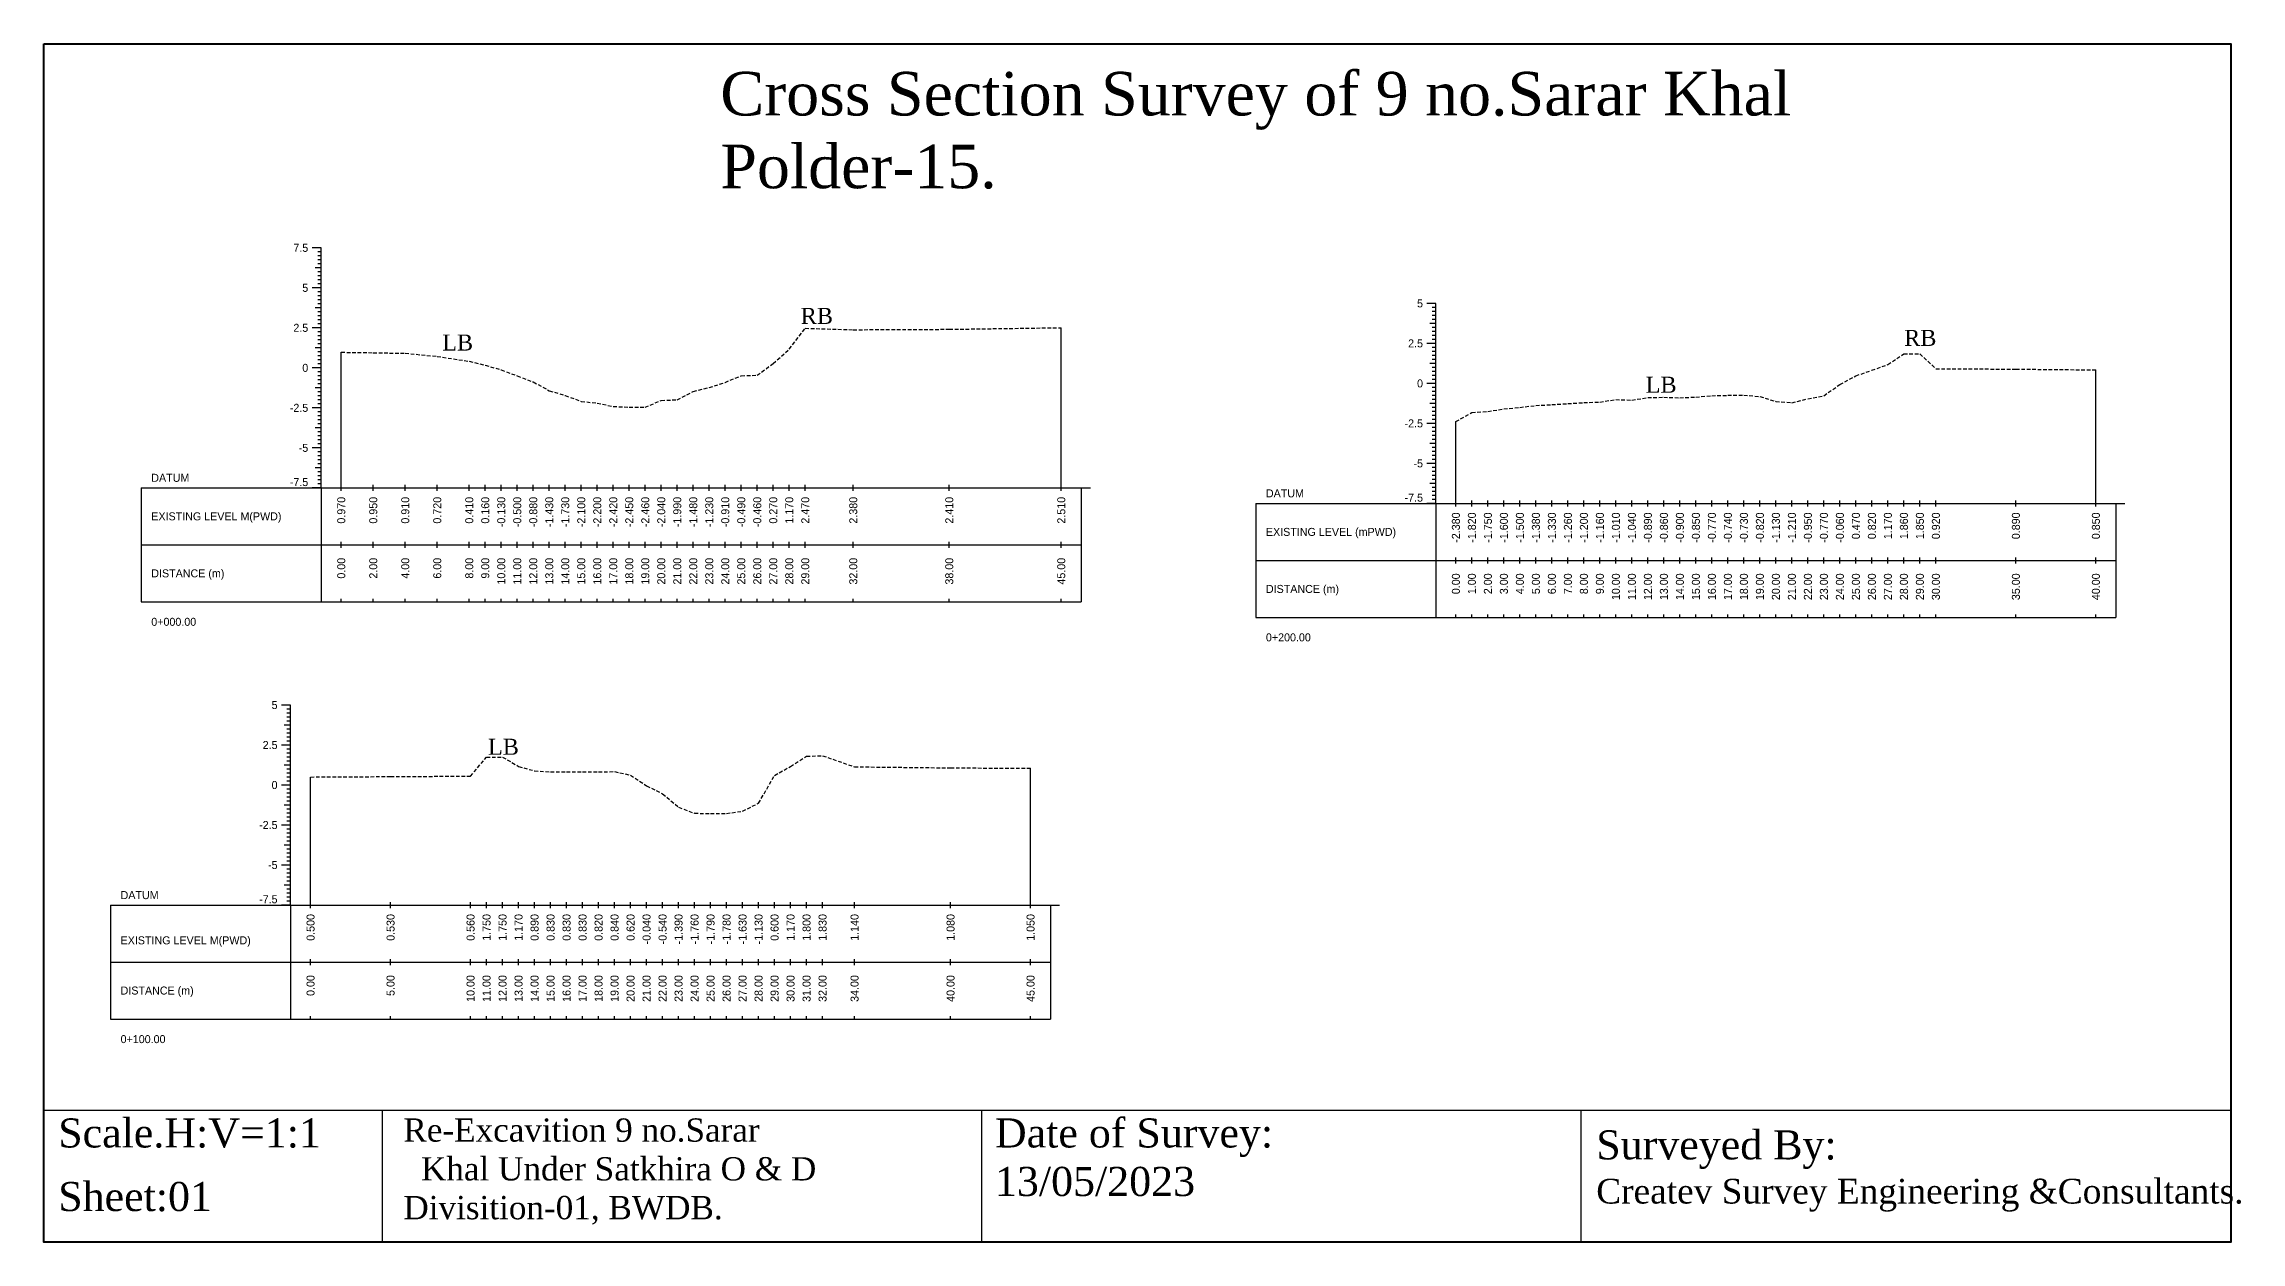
# Model space of a CAD drawing. Header units: inches. Extents: x 2527 to 3799, y -2520 to -1051.
# Drawn here: x 2527.3 to 2678.4, y -1133.6 to -1051.2 of the extents above; entities that cross this region are included whole.
import ezdxf
from ezdxf.enums import TextEntityAlignment as Align

# ---------------------------------------------------------------- set-up
doc = ezdxf.new("R2010")
doc.units = ezdxf.units.IN
doc.header["$MEASUREMENT"] = 0
doc.linetypes.add('HIDDEN', pattern=[0.375, 0.25, -0.125])
doc.layers.add('CS_Drawing', color=7, linetype='Continuous')
doc.layers.add('GL', color=3, linetype='HIDDEN')
doc.styles.add('romans', font='romans.shx')

msp = doc.modelspace()

# ---------------------------------------------------------------- linework, layer by layer
at = {"color": 4, "lineweight": 40}
msp.add_lwpolyline([(2527.34, -1051.2), (2677.68, -1051.2), (2677.68, -1133.57), (2527.34, -1133.57)], close=True, dxfattribs=at)
for points in [[(2677.68, -1051.2), (2677.68, -1133.57)], [(2527.34, -1124.5), (2677.68, -1124.5)], [(2527.34, -1124.5), (2527.34, -1133.57)], [(2550.59, -1124.5), (2550.59, -1133.57)], [(2591.79, -1124.5), (2591.79, -1133.57)], [(2632.99, -1124.5), (2632.99, -1133.57)]]:
    msp.add_lwpolyline(points)
at = {"layer": 'CS_Drawing'}
for p, q in [((2546.41, -1065.22), (2545.79, -1065.22)), ((2546.41, -1065.22), (2545.98, -1065.22)), ((2546.41, -1065.22), (2546.16, -1065.22)), ((2546.41, -1065.5), (2546.16, -1065.5)), ((2546.41, -1065.77), (2546.16, -1065.77)), ((2546.41, -1066.05), (2546.16, -1066.05)), ((2546.41, -1066.32), (2546.16, -1066.32)), ((2546.41, -1081.72), (2546.41, -1065.22)), ((2546.41, -1066.6), (2545.98, -1066.6)), ((2546.41, -1066.6), (2546.16, -1066.6)), ((2546.41, -1066.87), (2546.16, -1066.87)), ((2546.41, -1067.15), (2546.16, -1067.15)), ((2546.41, -1067.42), (2546.16, -1067.42)), ((2546.41, -1067.7), (2546.16, -1067.7)), ((2546.41, -1067.97), (2545.79, -1067.97)), ((2546.41, -1067.97), (2545.98, -1067.97)), ((2546.41, -1069.35), (2545.98, -1069.35)), ((2546.41, -1067.97), (2546.16, -1067.97)), ((2546.41, -1068.25), (2546.16, -1068.25)), ((2546.41, -1068.52), (2546.16, -1068.52)), ((2546.41, -1068.8), (2546.16, -1068.8)), ((2546.41, -1069.07), (2546.16, -1069.07)), ((2546.41, -1069.35), (2546.16, -1069.35)), ((2623.04, -1069.04), (2622.42, -1069.04)), ((2623.04, -1069.04), (2622.61, -1069.04)), ((2623.04, -1069.04), (2622.79, -1069.04)), ((2623.04, -1069.32), (2622.79, -1069.32)), ((2623.04, -1082.79), (2623.04, -1069.04)), ((2546.41, -1070.72), (2545.79, -1070.72)), ((2546.41, -1070.72), (2545.98, -1070.72)), ((2546.41, -1069.62), (2546.16, -1069.62)), ((2546.41, -1069.9), (2546.16, -1069.9)), ((2546.41, -1070.17), (2546.16, -1070.17)), ((2546.41, -1070.45), (2546.16, -1070.45)), ((2546.41, -1070.72), (2546.16, -1070.72)), ((2597.28, -1081.72), (2597.28, -1070.71)), ((2623.04, -1070.42), (2622.61, -1070.42)), ((2623.04, -1069.59), (2622.79, -1069.59)), ((2623.04, -1069.87), (2622.79, -1069.87)), ((2623.04, -1070.14), (2622.79, -1070.14)), ((2623.04, -1070.42), (2622.79, -1070.42)), ((2623.04, -1070.69), (2622.79, -1070.69)), ((2546.41, -1072.1), (2545.98, -1072.1)), ((2546.41, -1071), (2546.16, -1071)), ((2546.41, -1071.27), (2546.16, -1071.27)), ((2546.41, -1071.55), (2546.16, -1071.55)), ((2546.41, -1071.82), (2546.16, -1071.82)), ((2546.41, -1072.1), (2546.16, -1072.1)), ((2546.41, -1072.37), (2546.16, -1072.37)), ((2547.78, -1081.72), (2547.78, -1072.4)), ((2623.04, -1071.79), (2622.42, -1071.79)), ((2623.04, -1071.79), (2622.61, -1071.79)), ((2623.04, -1070.97), (2622.79, -1070.97)), ((2623.04, -1071.24), (2622.79, -1071.24)), ((2623.04, -1071.52), (2622.79, -1071.52)), ((2623.04, -1071.79), (2622.79, -1071.79)), ((2623.04, -1072.07), (2622.79, -1072.07)), ((2623.04, -1072.34), (2622.79, -1072.34)), ((2546.41, -1073.47), (2545.79, -1073.47)), ((2546.41, -1073.47), (2545.98, -1073.47)), ((2546.41, -1072.65), (2546.16, -1072.65)), ((2546.41, -1072.92), (2546.16, -1072.92)), ((2546.41, -1073.2), (2546.16, -1073.2)), ((2546.41, -1073.47), (2546.16, -1073.47)), ((2546.41, -1073.75), (2546.16, -1073.75)), ((2623.04, -1073.17), (2622.61, -1073.17)), ((2623.04, -1072.62), (2622.79, -1072.62)), ((2623.04, -1072.89), (2622.79, -1072.89)), ((2623.04, -1073.17), (2622.79, -1073.17)), ((2623.04, -1073.44), (2622.79, -1073.44)), ((2623.04, -1073.72), (2622.79, -1073.72)), ((2668.41, -1082.79), (2668.41, -1073.61)), ((2546.41, -1074.85), (2545.98, -1074.85)), ((2546.41, -1074.02), (2546.16, -1074.02)), ((2546.41, -1074.3), (2546.16, -1074.3)), ((2546.41, -1074.57), (2546.16, -1074.57)), ((2546.41, -1074.85), (2546.16, -1074.85)), ((2546.41, -1075.12), (2546.16, -1075.12)), ((2546.41, -1075.4), (2546.16, -1075.4)), ((2623.04, -1074.54), (2622.42, -1074.54)), ((2623.04, -1074.54), (2622.61, -1074.54)), ((2623.04, -1073.99), (2622.79, -1073.99)), ((2623.04, -1074.27), (2622.79, -1074.27)), ((2623.04, -1074.54), (2622.79, -1074.54)), ((2623.04, -1074.82), (2622.79, -1074.82)), ((2623.04, -1075.09), (2622.79, -1075.09)), ((2623.04, -1075.37), (2622.79, -1075.37)), ((2546.41, -1076.22), (2545.79, -1076.22)), ((2546.41, -1076.22), (2545.98, -1076.22)), ((2546.41, -1075.67), (2546.16, -1075.67)), ((2546.41, -1075.95), (2546.16, -1075.95)), ((2546.41, -1076.22), (2546.16, -1076.22)), ((2546.41, -1076.5), (2546.16, -1076.5)), ((2546.41, -1076.77), (2546.16, -1076.77)), ((2623.04, -1075.92), (2622.61, -1075.92)), ((2623.04, -1075.64), (2622.79, -1075.64)), ((2623.04, -1075.92), (2622.79, -1075.92)), ((2623.04, -1076.19), (2622.79, -1076.19)), ((2623.04, -1076.47), (2622.79, -1076.47)), ((2623.04, -1076.74), (2622.79, -1076.74)), ((2546.41, -1077.6), (2545.98, -1077.6)), ((2546.41, -1077.05), (2546.16, -1077.05)), ((2546.41, -1077.32), (2546.16, -1077.32)), ((2546.41, -1077.6), (2546.16, -1077.6)), ((2546.41, -1077.87), (2546.16, -1077.87)), ((2546.41, -1078.15), (2546.16, -1078.15)), ((2546.41, -1078.42), (2546.16, -1078.42)), ((2623.04, -1077.29), (2622.42, -1077.29)), ((2623.04, -1077.29), (2622.61, -1077.29)), ((2623.04, -1077.02), (2622.79, -1077.02)), ((2623.04, -1077.29), (2622.79, -1077.29)), ((2623.04, -1077.57), (2622.79, -1077.57)), ((2623.04, -1077.84), (2622.79, -1077.84)), ((2623.04, -1078.12), (2622.79, -1078.12)), ((2623.04, -1078.39), (2622.79, -1078.39)), ((2624.41, -1082.79), (2624.41, -1077.16)), ((2546.41, -1078.97), (2545.79, -1078.97)), ((2546.41, -1078.97), (2545.98, -1078.97)), ((2546.41, -1078.7), (2546.16, -1078.7)), ((2546.41, -1078.97), (2546.16, -1078.97)), ((2546.41, -1079.25), (2546.16, -1079.25)), ((2546.41, -1079.52), (2546.16, -1079.52)), ((2546.41, -1079.8), (2546.16, -1079.8)), ((2623.04, -1078.67), (2622.61, -1078.67)), ((2623.04, -1078.67), (2622.79, -1078.67)), ((2623.04, -1078.94), (2622.79, -1078.94)), ((2623.04, -1079.22), (2622.79, -1079.22)), ((2623.04, -1079.49), (2622.79, -1079.49)), ((2623.04, -1079.77), (2622.79, -1079.77)), ((2546.41, -1080.35), (2545.98, -1080.35)), ((2546.41, -1080.07), (2546.16, -1080.07)), ((2546.41, -1080.35), (2546.16, -1080.35)), ((2546.41, -1080.62), (2546.16, -1080.62)), ((2546.41, -1080.9), (2546.16, -1080.9)), ((2546.41, -1081.17), (2546.16, -1081.17)), ((2546.41, -1081.45), (2546.16, -1081.45)), ((2547.78, -1081.93), (2547.78, -1081.51)), ((2549.98, -1081.93), (2549.98, -1081.51)), ((2552.18, -1081.93), (2552.18, -1081.51)), ((2554.38, -1081.93), (2554.38, -1081.51)), ((2556.58, -1081.93), (2556.58, -1081.51)), ((2557.68, -1081.93), (2557.68, -1081.51)), ((2558.78, -1081.93), (2558.78, -1081.51)), ((2559.88, -1081.93), (2559.88, -1081.51)), ((2560.98, -1081.93), (2560.98, -1081.51)), ((2562.08, -1081.93), (2562.08, -1081.51)), ((2563.18, -1081.93), (2563.18, -1081.51)), ((2564.28, -1081.93), (2564.28, -1081.51)), ((2565.38, -1081.93), (2565.38, -1081.51)), ((2566.48, -1081.93), (2566.48, -1081.51)), ((2567.58, -1081.93), (2567.58, -1081.51)), ((2568.68, -1081.93), (2568.68, -1081.51)), ((2569.78, -1081.93), (2569.78, -1081.51)), ((2570.88, -1081.93), (2570.88, -1081.51)), ((2571.98, -1081.93), (2571.98, -1081.51)), ((2573.08, -1081.93), (2573.08, -1081.51)), ((2574.18, -1081.93), (2574.18, -1081.51)), ((2575.28, -1081.93), (2575.28, -1081.51)), ((2576.38, -1081.93), (2576.38, -1081.51)), ((2577.48, -1081.93), (2577.48, -1081.51)), ((2578.58, -1081.93), (2578.58, -1081.51)), ((2579.68, -1081.93), (2579.68, -1081.51)), ((2582.98, -1081.93), (2582.98, -1081.51)), ((2589.58, -1081.93), (2589.58, -1081.51)), ((2597.28, -1081.93), (2597.28, -1081.51)), ((2623.04, -1080.04), (2622.42, -1080.04)), ((2623.04, -1080.04), (2622.61, -1080.04)), ((2623.04, -1081.42), (2622.61, -1081.42)), ((2623.04, -1080.04), (2622.79, -1080.04)), ((2623.04, -1080.32), (2622.79, -1080.32)), ((2623.04, -1080.59), (2622.79, -1080.59)), ((2623.04, -1080.87), (2622.79, -1080.87)), ((2623.04, -1081.14), (2622.79, -1081.14)), ((2623.04, -1081.42), (2622.79, -1081.42)), ((2534.03, -1081.72), (2546.41, -1081.72)), ((2534.03, -1081.72), (2534.03, -1089.56)), ((2546.41, -1081.72), (2545.79, -1081.72)), ((2546.41, -1081.72), (2545.98, -1081.72)), ((2546.41, -1081.72), (2546.16, -1081.72)), ((2546.41, -1081.72), (2598.66, -1081.72)), ((2546.41, -1081.72), (2546.41, -1089.56)), ((2598.66, -1081.72), (2599.28, -1081.72)), ((2598.66, -1081.72), (2599.09, -1081.72)), ((2598.66, -1081.72), (2598.91, -1081.72)), ((2598.66, -1081.72), (2598.66, -1089.56)), ((2610.66, -1082.79), (2623.04, -1082.79)), ((2610.66, -1082.79), (2610.66, -1090.63)), ((2623.04, -1082.79), (2622.42, -1082.79)), ((2623.04, -1082.79), (2622.61, -1082.79)), ((2623.04, -1081.69), (2622.79, -1081.69)), ((2623.04, -1081.97), (2622.79, -1081.97)), ((2623.04, -1082.24), (2622.79, -1082.24)), ((2623.04, -1082.52), (2622.79, -1082.52)), ((2623.04, -1082.79), (2622.79, -1082.79)), ((2623.04, -1082.79), (2669.79, -1082.79)), ((2623.04, -1082.79), (2623.04, -1090.63)), ((2624.41, -1083), (2624.41, -1082.59)), ((2625.51, -1083), (2625.51, -1082.59)), ((2626.61, -1083), (2626.61, -1082.59)), ((2627.71, -1083), (2627.71, -1082.59)), ((2628.81, -1083), (2628.81, -1082.59)), ((2629.91, -1083), (2629.91, -1082.59)), ((2631.01, -1083), (2631.01, -1082.59)), ((2632.11, -1083), (2632.11, -1082.59)), ((2633.21, -1083), (2633.21, -1082.59)), ((2634.31, -1083), (2634.31, -1082.59)), ((2635.41, -1083), (2635.41, -1082.59)), ((2636.51, -1083), (2636.51, -1082.59)), ((2637.61, -1083), (2637.61, -1082.59)), ((2638.71, -1083), (2638.71, -1082.59)), ((2639.81, -1083), (2639.81, -1082.59)), ((2640.91, -1083), (2640.91, -1082.59)), ((2642.01, -1083), (2642.01, -1082.59)), ((2643.11, -1083), (2643.11, -1082.59)), ((2644.21, -1083), (2644.21, -1082.59)), ((2645.31, -1083), (2645.31, -1082.59)), ((2646.41, -1083), (2646.41, -1082.59)), ((2647.51, -1083), (2647.51, -1082.59)), ((2648.61, -1083), (2648.61, -1082.59)), ((2649.71, -1083), (2649.71, -1082.59)), ((2650.81, -1083), (2650.81, -1082.59)), ((2651.91, -1083), (2651.91, -1082.59)), ((2653.01, -1083), (2653.01, -1082.59)), ((2654.11, -1083), (2654.11, -1082.59)), ((2655.21, -1083), (2655.21, -1082.59)), ((2656.31, -1083), (2656.31, -1082.59)), ((2657.41, -1083), (2657.41, -1082.59)), ((2662.91, -1083), (2662.91, -1082.59)), ((2668.41, -1083), (2668.41, -1082.59)), ((2669.79, -1082.79), (2670.41, -1082.79)), ((2669.79, -1082.79), (2670.22, -1082.79)), ((2669.79, -1082.79), (2670.04, -1082.79)), ((2669.79, -1082.79), (2669.79, -1090.63)), ((2534.03, -1085.64), (2546.41, -1085.64)), ((2546.41, -1085.64), (2598.66, -1085.64)), ((2546.41, -1085.64), (2598.66, -1085.64)), ((2547.78, -1085.85), (2547.78, -1085.43)), ((2549.98, -1085.85), (2549.98, -1085.43)), ((2552.18, -1085.85), (2552.18, -1085.43)), ((2554.38, -1085.85), (2554.38, -1085.43)), ((2556.58, -1085.85), (2556.58, -1085.43)), ((2557.68, -1085.85), (2557.68, -1085.43)), ((2558.78, -1085.85), (2558.78, -1085.43)), ((2559.88, -1085.85), (2559.88, -1085.43)), ((2560.98, -1085.85), (2560.98, -1085.43)), ((2562.08, -1085.85), (2562.08, -1085.43)), ((2563.18, -1085.85), (2563.18, -1085.43)), ((2564.28, -1085.85), (2564.28, -1085.43)), ((2565.38, -1085.85), (2565.38, -1085.43)), ((2566.48, -1085.85), (2566.48, -1085.43)), ((2567.58, -1085.85), (2567.58, -1085.43)), ((2568.68, -1085.85), (2568.68, -1085.43)), ((2569.78, -1085.85), (2569.78, -1085.43)), ((2570.88, -1085.85), (2570.88, -1085.43)), ((2571.98, -1085.85), (2571.98, -1085.43)), ((2573.08, -1085.85), (2573.08, -1085.43)), ((2574.18, -1085.85), (2574.18, -1085.43)), ((2575.28, -1085.85), (2575.28, -1085.43)), ((2576.38, -1085.85), (2576.38, -1085.43)), ((2577.48, -1085.85), (2577.48, -1085.43)), ((2578.58, -1085.85), (2578.58, -1085.43)), ((2579.68, -1085.85), (2579.68, -1085.43)), ((2582.98, -1085.85), (2582.98, -1085.43)), ((2589.58, -1085.85), (2589.58, -1085.43)), ((2597.28, -1085.85), (2597.28, -1085.43)), ((2610.66, -1086.71), (2623.04, -1086.71)), ((2623.04, -1086.71), (2669.79, -1086.71)), ((2623.04, -1086.71), (2669.79, -1086.71)), ((2624.41, -1086.92), (2624.41, -1086.5)), ((2625.51, -1086.92), (2625.51, -1086.5)), ((2626.61, -1086.92), (2626.61, -1086.5)), ((2627.71, -1086.92), (2627.71, -1086.5)), ((2628.81, -1086.92), (2628.81, -1086.5)), ((2629.91, -1086.92), (2629.91, -1086.5)), ((2631.01, -1086.92), (2631.01, -1086.5)), ((2632.11, -1086.92), (2632.11, -1086.5)), ((2633.21, -1086.92), (2633.21, -1086.5)), ((2634.31, -1086.92), (2634.31, -1086.5)), ((2635.41, -1086.92), (2635.41, -1086.5)), ((2636.51, -1086.92), (2636.51, -1086.5)), ((2637.61, -1086.92), (2637.61, -1086.5)), ((2638.71, -1086.92), (2638.71, -1086.5)), ((2639.81, -1086.92), (2639.81, -1086.5)), ((2640.91, -1086.92), (2640.91, -1086.5)), ((2642.01, -1086.92), (2642.01, -1086.5)), ((2643.11, -1086.92), (2643.11, -1086.5)), ((2644.21, -1086.92), (2644.21, -1086.5)), ((2645.31, -1086.92), (2645.31, -1086.5)), ((2646.41, -1086.92), (2646.41, -1086.5)), ((2647.51, -1086.92), (2647.51, -1086.5)), ((2648.61, -1086.92), (2648.61, -1086.5)), ((2649.71, -1086.92), (2649.71, -1086.5)), ((2650.81, -1086.92), (2650.81, -1086.5)), ((2651.91, -1086.92), (2651.91, -1086.5)), ((2653.01, -1086.92), (2653.01, -1086.5)), ((2654.11, -1086.92), (2654.11, -1086.5)), ((2655.21, -1086.92), (2655.21, -1086.5)), ((2656.31, -1086.92), (2656.31, -1086.5)), ((2657.41, -1086.92), (2657.41, -1086.5)), ((2662.91, -1086.92), (2662.91, -1086.5)), ((2668.41, -1086.92), (2668.41, -1086.5)), ((2534.03, -1089.56), (2546.41, -1089.56)), ((2546.41, -1089.56), (2598.66, -1089.56)), ((2547.78, -1089.56), (2547.78, -1089.35)), ((2549.98, -1089.56), (2549.98, -1089.35)), ((2552.18, -1089.56), (2552.18, -1089.35)), ((2554.38, -1089.56), (2554.38, -1089.35)), ((2556.58, -1089.56), (2556.58, -1089.35)), ((2557.68, -1089.56), (2557.68, -1089.35)), ((2558.78, -1089.56), (2558.78, -1089.35)), ((2559.88, -1089.56), (2559.88, -1089.35)), ((2560.98, -1089.56), (2560.98, -1089.35)), ((2562.08, -1089.56), (2562.08, -1089.35)), ((2563.18, -1089.56), (2563.18, -1089.35)), ((2564.28, -1089.56), (2564.28, -1089.35)), ((2565.38, -1089.56), (2565.38, -1089.35)), ((2566.48, -1089.56), (2566.48, -1089.35)), ((2567.58, -1089.56), (2567.58, -1089.35)), ((2568.68, -1089.56), (2568.68, -1089.35)), ((2569.78, -1089.56), (2569.78, -1089.35)), ((2570.88, -1089.56), (2570.88, -1089.35)), ((2571.98, -1089.56), (2571.98, -1089.35)), ((2573.08, -1089.56), (2573.08, -1089.35)), ((2574.18, -1089.56), (2574.18, -1089.35)), ((2575.28, -1089.56), (2575.28, -1089.35)), ((2576.38, -1089.56), (2576.38, -1089.35)), ((2577.48, -1089.56), (2577.48, -1089.35)), ((2578.58, -1089.56), (2578.58, -1089.35)), ((2579.68, -1089.56), (2579.68, -1089.35)), ((2582.98, -1089.56), (2582.98, -1089.35)), ((2589.58, -1089.56), (2589.58, -1089.35)), ((2597.28, -1089.56), (2597.28, -1089.35)), ((2624.41, -1090.63), (2624.41, -1090.42)), ((2625.51, -1090.63), (2625.51, -1090.42)), ((2626.61, -1090.63), (2626.61, -1090.42)), ((2627.71, -1090.63), (2627.71, -1090.42)), ((2628.81, -1090.63), (2628.81, -1090.42)), ((2629.91, -1090.63), (2629.91, -1090.42)), ((2631.01, -1090.63), (2631.01, -1090.42)), ((2632.11, -1090.63), (2632.11, -1090.42)), ((2633.21, -1090.63), (2633.21, -1090.42)), ((2634.31, -1090.63), (2634.31, -1090.42)), ((2635.41, -1090.63), (2635.41, -1090.42)), ((2636.51, -1090.63), (2636.51, -1090.42)), ((2637.61, -1090.63), (2637.61, -1090.42)), ((2638.71, -1090.63), (2638.71, -1090.42)), ((2639.81, -1090.63), (2639.81, -1090.42)), ((2640.91, -1090.63), (2640.91, -1090.42)), ((2642.01, -1090.63), (2642.01, -1090.42)), ((2643.11, -1090.63), (2643.11, -1090.42)), ((2644.21, -1090.63), (2644.21, -1090.42)), ((2645.31, -1090.63), (2645.31, -1090.42)), ((2646.41, -1090.63), (2646.41, -1090.42)), ((2647.51, -1090.63), (2647.51, -1090.42)), ((2648.61, -1090.63), (2648.61, -1090.42)), ((2649.71, -1090.63), (2649.71, -1090.42)), ((2650.81, -1090.63), (2650.81, -1090.42)), ((2651.91, -1090.63), (2651.91, -1090.42)), ((2653.01, -1090.63), (2653.01, -1090.42)), ((2654.11, -1090.63), (2654.11, -1090.42)), ((2655.21, -1090.63), (2655.21, -1090.42)), ((2656.31, -1090.63), (2656.31, -1090.42)), ((2657.41, -1090.63), (2657.41, -1090.42)), ((2662.91, -1090.63), (2662.91, -1090.42)), ((2668.41, -1090.63), (2668.41, -1090.42)), ((2610.66, -1090.63), (2623.04, -1090.63)), ((2623.04, -1090.63), (2669.79, -1090.63)), ((2544.29, -1096.65), (2543.67, -1096.65)), ((2544.29, -1096.65), (2543.86, -1096.65)), ((2544.29, -1098.03), (2543.86, -1098.03)), ((2544.29, -1096.65), (2544.05, -1096.65)), ((2544.29, -1096.93), (2544.05, -1096.93)), ((2544.29, -1097.2), (2544.05, -1097.2)), ((2544.29, -1097.48), (2544.05, -1097.48)), ((2544.29, -1097.75), (2544.05, -1097.75)), ((2544.29, -1098.03), (2544.05, -1098.03)), ((2544.29, -1110.4), (2544.29, -1096.65)), ((2544.29, -1099.4), (2543.67, -1099.4)), ((2544.29, -1099.4), (2543.86, -1099.4)), ((2544.29, -1098.3), (2544.05, -1098.3)), ((2544.29, -1098.58), (2544.05, -1098.58)), ((2544.29, -1098.85), (2544.05, -1098.85)), ((2544.29, -1099.13), (2544.05, -1099.13)), ((2544.29, -1099.4), (2544.05, -1099.4)), ((2544.29, -1100.78), (2543.86, -1100.78)), ((2544.29, -1099.68), (2544.05, -1099.68)), ((2544.29, -1099.95), (2544.05, -1099.95)), ((2544.29, -1100.23), (2544.05, -1100.23)), ((2544.29, -1100.5), (2544.05, -1100.5)), ((2544.29, -1100.78), (2544.05, -1100.78)), ((2544.29, -1101.05), (2544.05, -1101.05)), ((2595.17, -1110.4), (2595.17, -1101)), ((2544.29, -1102.15), (2543.67, -1102.15)), ((2544.29, -1102.15), (2543.86, -1102.15)), ((2544.29, -1101.33), (2544.05, -1101.33)), ((2544.29, -1101.6), (2544.05, -1101.6)), ((2544.29, -1101.88), (2544.05, -1101.88)), ((2544.29, -1102.15), (2544.05, -1102.15)), ((2544.29, -1102.43), (2544.05, -1102.43)), ((2545.67, -1110.4), (2545.67, -1101.6)), ((2544.29, -1103.53), (2543.86, -1103.53)), ((2544.29, -1102.7), (2544.05, -1102.7)), ((2544.29, -1102.98), (2544.05, -1102.98)), ((2544.29, -1103.25), (2544.05, -1103.25)), ((2544.29, -1103.53), (2544.05, -1103.53)), ((2544.29, -1103.8), (2544.05, -1103.8)), ((2544.29, -1104.08), (2544.05, -1104.08)), ((2544.29, -1104.9), (2543.67, -1104.9)), ((2544.29, -1104.9), (2543.86, -1104.9)), ((2544.29, -1104.35), (2544.05, -1104.35)), ((2544.29, -1104.63), (2544.05, -1104.63)), ((2544.29, -1104.9), (2544.05, -1104.9)), ((2544.29, -1105.18), (2544.05, -1105.18)), ((2544.29, -1105.45), (2544.05, -1105.45)), ((2544.29, -1106.28), (2543.86, -1106.28)), ((2544.29, -1105.73), (2544.05, -1105.73)), ((2544.29, -1106), (2544.05, -1106)), ((2544.29, -1106.28), (2544.05, -1106.28)), ((2544.29, -1106.55), (2544.05, -1106.55)), ((2544.29, -1106.83), (2544.05, -1106.83)), ((2544.29, -1107.1), (2544.05, -1107.1)), ((2544.29, -1107.65), (2543.67, -1107.65)), ((2544.29, -1107.65), (2543.86, -1107.65)), ((2544.29, -1107.38), (2544.05, -1107.38)), ((2544.29, -1107.65), (2544.05, -1107.65)), ((2544.29, -1107.93), (2544.05, -1107.93)), ((2544.29, -1108.2), (2544.05, -1108.2)), ((2544.29, -1108.48), (2544.05, -1108.48)), ((2544.29, -1109.03), (2543.86, -1109.03)), ((2544.29, -1108.75), (2544.05, -1108.75)), ((2544.29, -1109.03), (2544.05, -1109.03)), ((2544.29, -1109.3), (2544.05, -1109.3)), ((2544.29, -1109.58), (2544.05, -1109.58)), ((2544.29, -1109.85), (2544.05, -1109.85)), ((2544.29, -1110.13), (2544.05, -1110.13)), ((2545.67, -1110.61), (2545.67, -1110.2)), ((2551.17, -1110.61), (2551.17, -1110.2)), ((2556.67, -1110.61), (2556.67, -1110.2)), ((2557.77, -1110.61), (2557.77, -1110.2)), ((2558.87, -1110.61), (2558.87, -1110.2)), ((2559.97, -1110.61), (2559.97, -1110.2)), ((2561.07, -1110.61), (2561.07, -1110.2)), ((2562.17, -1110.61), (2562.17, -1110.2)), ((2563.27, -1110.61), (2563.27, -1110.2)), ((2564.37, -1110.61), (2564.37, -1110.2)), ((2565.47, -1110.61), (2565.47, -1110.2)), ((2566.57, -1110.61), (2566.57, -1110.2)), ((2567.67, -1110.61), (2567.67, -1110.2)), ((2568.77, -1110.61), (2568.77, -1110.2)), ((2569.87, -1110.61), (2569.87, -1110.2)), ((2570.97, -1110.61), (2570.97, -1110.2)), ((2572.07, -1110.61), (2572.07, -1110.2)), ((2573.17, -1110.61), (2573.17, -1110.2)), ((2574.27, -1110.61), (2574.27, -1110.2)), ((2575.37, -1110.61), (2575.37, -1110.2)), ((2576.47, -1110.61), (2576.47, -1110.2)), ((2577.57, -1110.61), (2577.57, -1110.2)), ((2578.67, -1110.61), (2578.67, -1110.2)), ((2579.77, -1110.61), (2579.77, -1110.2)), ((2580.87, -1110.61), (2580.87, -1110.2)), ((2583.07, -1110.61), (2583.07, -1110.2)), ((2589.67, -1110.61), (2589.67, -1110.2)), ((2595.17, -1110.61), (2595.17, -1110.2)), ((2531.92, -1110.4), (2544.29, -1110.4)), ((2531.92, -1110.4), (2531.92, -1118.24)), ((2544.29, -1110.4), (2543.67, -1110.4)), ((2544.29, -1110.4), (2543.86, -1110.4)), ((2544.29, -1110.4), (2544.05, -1110.4)), ((2544.29, -1110.4), (2596.54, -1110.4)), ((2544.29, -1110.4), (2544.29, -1118.24)), ((2596.54, -1110.4), (2597.16, -1110.4)), ((2596.54, -1110.4), (2596.98, -1110.4)), ((2596.54, -1110.4), (2596.79, -1110.4)), ((2596.54, -1110.4), (2596.54, -1118.24)), ((2531.92, -1114.32), (2544.29, -1114.32)), ((2544.29, -1114.32), (2596.54, -1114.32)), ((2544.29, -1114.32), (2596.54, -1114.32)), ((2545.67, -1114.53), (2545.67, -1114.12)), ((2551.17, -1114.53), (2551.17, -1114.12)), ((2556.67, -1114.53), (2556.67, -1114.12)), ((2557.77, -1114.53), (2557.77, -1114.12)), ((2558.87, -1114.53), (2558.87, -1114.12)), ((2559.97, -1114.53), (2559.97, -1114.12)), ((2561.07, -1114.53), (2561.07, -1114.12)), ((2562.17, -1114.53), (2562.17, -1114.12)), ((2563.27, -1114.53), (2563.27, -1114.12)), ((2564.37, -1114.53), (2564.37, -1114.12)), ((2565.47, -1114.53), (2565.47, -1114.12)), ((2566.57, -1114.53), (2566.57, -1114.12)), ((2567.67, -1114.53), (2567.67, -1114.12)), ((2568.77, -1114.53), (2568.77, -1114.12)), ((2569.87, -1114.53), (2569.87, -1114.12)), ((2570.97, -1114.53), (2570.97, -1114.12)), ((2572.07, -1114.53), (2572.07, -1114.12)), ((2573.17, -1114.53), (2573.17, -1114.12)), ((2574.27, -1114.53), (2574.27, -1114.12)), ((2575.37, -1114.53), (2575.37, -1114.12)), ((2576.47, -1114.53), (2576.47, -1114.12)), ((2577.57, -1114.53), (2577.57, -1114.12)), ((2578.67, -1114.53), (2578.67, -1114.12)), ((2579.77, -1114.53), (2579.77, -1114.12)), ((2580.87, -1114.53), (2580.87, -1114.12)), ((2583.07, -1114.53), (2583.07, -1114.12)), ((2589.67, -1114.53), (2589.67, -1114.12)), ((2595.17, -1114.53), (2595.17, -1114.12)), ((2531.92, -1118.24), (2544.29, -1118.24)), ((2544.29, -1118.24), (2596.54, -1118.24)), ((2545.67, -1118.24), (2545.67, -1118.04)), ((2551.17, -1118.24), (2551.17, -1118.04)), ((2556.67, -1118.24), (2556.67, -1118.04)), ((2557.77, -1118.24), (2557.77, -1118.04)), ((2558.87, -1118.24), (2558.87, -1118.04)), ((2559.97, -1118.24), (2559.97, -1118.04)), ((2561.07, -1118.24), (2561.07, -1118.04)), ((2562.17, -1118.24), (2562.17, -1118.04)), ((2563.27, -1118.24), (2563.27, -1118.04)), ((2564.37, -1118.24), (2564.37, -1118.04)), ((2565.47, -1118.24), (2565.47, -1118.04)), ((2566.57, -1118.24), (2566.57, -1118.04)), ((2567.67, -1118.24), (2567.67, -1118.04)), ((2568.77, -1118.24), (2568.77, -1118.04)), ((2569.87, -1118.24), (2569.87, -1118.04)), ((2570.97, -1118.24), (2570.97, -1118.04)), ((2572.07, -1118.24), (2572.07, -1118.04)), ((2573.17, -1118.24), (2573.17, -1118.04)), ((2574.27, -1118.24), (2574.27, -1118.04)), ((2575.37, -1118.24), (2575.37, -1118.04)), ((2576.47, -1118.24), (2576.47, -1118.04)), ((2577.57, -1118.24), (2577.57, -1118.04)), ((2578.67, -1118.24), (2578.67, -1118.04)), ((2579.77, -1118.24), (2579.77, -1118.04)), ((2580.87, -1118.24), (2580.87, -1118.04)), ((2583.07, -1118.24), (2583.07, -1118.04)), ((2589.67, -1118.24), (2589.67, -1118.04)), ((2595.17, -1118.24), (2595.17, -1118.04))]:
    msp.add_line(p, q, dxfattribs=at)
at = {"layer": 'GL'}
for points in [[(2547.78, -1072.4), (2549.98, -1072.43), (2552.18, -1072.47), (2554.38, -1072.68), (2556.58, -1073.02), (2557.68, -1073.29), (2558.78, -1073.61), (2559.88, -1074.02), (2560.98, -1074.44), (2562.08, -1075.04), (2563.18, -1075.37), (2564.28, -1075.78), (2565.38, -1075.89), (2566.48, -1076.13), (2567.58, -1076.17), (2568.68, -1076.18), (2569.78, -1075.71), (2570.88, -1075.66), (2571.98, -1075.1), (2573.08, -1074.82), (2574.18, -1074.47), (2575.28, -1074.01), (2576.38, -1073.98), (2577.48, -1073.17), (2578.58, -1072.18), (2579.68, -1070.75), (2582.98, -1070.85), (2589.58, -1070.82), (2597.28, -1070.71)], [(2624.41, -1077.16), (2625.51, -1076.54), (2626.61, -1076.47), (2627.71, -1076.3), (2628.81, -1076.19), (2629.91, -1076.06), (2631.01, -1076), (2632.11, -1075.93), (2633.21, -1075.86), (2634.31, -1075.82), (2635.41, -1075.65), (2636.51, -1075.69), (2637.61, -1075.52), (2638.71, -1075.49), (2639.81, -1075.53), (2640.91, -1075.48), (2642.01, -1075.39), (2643.11, -1075.36), (2644.21, -1075.34), (2645.31, -1075.44), (2646.41, -1075.78), (2647.51, -1075.87), (2648.61, -1075.59), (2649.71, -1075.39), (2650.81, -1074.61), (2651.91, -1074.02), (2653.01, -1073.64), (2654.11, -1073.25), (2655.21, -1072.5), (2656.31, -1072.51), (2657.41, -1073.53), (2662.91, -1073.56), (2668.41, -1073.61)], [(2545.67, -1101.6), (2551.17, -1101.57), (2556.67, -1101.54), (2557.77, -1100.23), (2558.87, -1100.23), (2559.97, -1100.87), (2561.07, -1101.18), (2562.17, -1101.24), (2563.27, -1101.24), (2564.37, -1101.24), (2565.47, -1101.25), (2566.57, -1101.23), (2567.67, -1101.47), (2568.77, -1102.2), (2569.87, -1102.75), (2570.97, -1103.68), (2572.07, -1104.09), (2573.17, -1104.12), (2574.27, -1104.11), (2575.37, -1103.95), (2576.47, -1103.4), (2577.57, -1101.49), (2578.67, -1100.87), (2579.77, -1100.17), (2580.87, -1100.14), (2583.07, -1100.9), (2589.67, -1100.97), (2595.17, -1101)]]:
    msp.add_lwpolyline(points, dxfattribs=at)

# ---------------------------------------------------------------- texts
at = {"attachment_point": 1, "style": 'romans'}
for s, insert, char_height, width in [('{\\fTimes New Roman|b0|i0|c0|p18;Cross Section Survey of 9 no.Sarar Khal Polder-15.}', (2573.84, -1053.12), 3, 75.7359), ('{\\fTimes New Roman|b0|i0|c0|p18;RB}', (2579.37, -1069.35), 1.1, 96.5494), ('{\\fTimes New Roman|b0|i0|c0|p18;RB}', (2655.23, -1070.86), 1.1, 96.5494), ('{\\fTimes New Roman|b0|i0|c0|p18;LB}', (2554.72, -1071.18), 1.1, 96.5494), ('{\\fTimes New Roman|b0|i0|c0|p18;LB}', (2637.46, -1074.08), 1.1, 96.5494), ('{\\fTimes New Roman|b0|i0|c0|p18;LB}', (2557.87, -1098.97), 1.1, 96.5494), ('{\\fTimes New Roman|b0|i0|c0|p18;Scale.H:V=1:1}', (2528.32, -1125.07), 2, 22.2708), ('{\\fTimes New Roman|b0|i0|c0|p18;Re-Excavition 9 no.Sarar\\P  Khal Under Satkhira O & D    Divisition-01, BWDB.}', (2552.05, -1125.07), 1.6, 38.8405), ('{\\fTimes New Roman|b0|i0|c0|p18;Date of Survey: 13/05/2023}', (2592.72, -1125.07), 2, 22.2708), ('{\\fTimes New Roman|b0|i0|c0|p18;Surveyed By:                                     \\H0.85x;Createv Survey Engineering &Consultants.}', (2634.06, -1125.89), 2, 45.2193), ('{\\fTimes New Roman|b0|i0|c0|p18;Sheet:01}', (2528.32, -1129.44), 2, 38.8405)]:
    msp.add_mtext(s, dxfattribs=dict(at, insert=insert, char_height=char_height, width=width))
at = {"layer": 'CS_Drawing'}
for s, p in [('7.5', (2545.51, -1065.22)), ('5', (2545.51, -1067.97)), ('5', (2622.15, -1069.04)), ('2.5', (2545.51, -1070.72)), ('2.5', (2622.15, -1071.79)), ('0', (2545.51, -1073.47)), ('0', (2622.15, -1074.54)), ('-2.5', (2545.51, -1076.22)), ('-2.5', (2622.15, -1077.29)), ('-5', (2545.51, -1078.97)), ('-5', (2622.15, -1080.04)), ('5', (2543.4, -1096.65)), ('2.5', (2543.4, -1099.4)), ('0', (2543.4, -1102.15)), ('-2.5', (2543.4, -1104.9)), ('-5', (2543.4, -1107.65))]:
    msp.add_text(s, height=0.55, dxfattribs=at).set_placement(p, align=Align.MIDDLE_RIGHT)
for s, p in [('DATUM', (2534.72, -1081.03)), ('DATUM', (2611.35, -1082.1)), ('EXISTING LEVEL M(PWD)', (2534.72, -1083.68)), ('EXISTING LEVEL (mPWD)', (2611.35, -1084.75)), ('DISTANCE (m)', (2534.72, -1087.6)), ('DISTANCE (m)', (2611.35, -1088.67)), ('0+000.00', (2534.72, -1090.93)), ('0+200.00', (2611.35, -1092)), ('DATUM', (2532.61, -1109.72)), ('EXISTING LEVEL M(PWD)', (2532.61, -1112.83)), ('DISTANCE (m)', (2532.61, -1116.28)), ('0+100.00', (2532.61, -1119.62))]:
    msp.add_text(s, height=0.55, dxfattribs=at).set_placement(p, align=Align.MIDDLE_LEFT)
for p in [(2545.51, -1081.6), (2622.15, -1082.67), (2543.4, -1110.28)]:
    msp.add_text('-7.5', height=0.55, dxfattribs=at).set_placement(p, align=Align.RIGHT)
for s, p in [('0.970', (2547.78, -1082.34)), ('0.950', (2549.98, -1082.34)), ('0.910', (2552.18, -1082.34)), ('0.720', (2554.38, -1082.34)), ('0.410', (2556.58, -1082.34)), ('0.160', (2557.68, -1082.34)), ('-0.130', (2558.78, -1082.34)), ('-0.500', (2559.88, -1082.34)), ('-0.880', (2560.98, -1082.34)), ('-1.430', (2562.08, -1082.34)), ('-1.730', (2563.18, -1082.34)), ('-2.100', (2564.28, -1082.34)), ('-2.200', (2565.38, -1082.34)), ('-2.420', (2566.48, -1082.34)), ('-2.450', (2567.58, -1082.34)), ('-2.460', (2568.68, -1082.34)), ('-2.040', (2569.78, -1082.34)), ('-1.990', (2570.88, -1082.34)), ('-1.480', (2571.98, -1082.34)), ('-1.230', (2573.08, -1082.34)), ('-0.910', (2574.18, -1082.34)), ('-0.490', (2575.28, -1082.34)), ('-0.460', (2576.38, -1082.34)), ('0.270', (2577.48, -1082.34)), ('1.170', (2578.58, -1082.34)), ('2.470', (2579.68, -1082.34)), ('2.380', (2582.98, -1082.34)), ('2.410', (2589.58, -1082.34)), ('2.510', (2597.28, -1082.34)), ('-2.380', (2624.41, -1083.41)), ('-1.820', (2625.51, -1083.41)), ('-1.750', (2626.61, -1083.41)), ('-1.600', (2627.71, -1083.41)), ('-1.500', (2628.81, -1083.41)), ('-1.380', (2629.91, -1083.41)), ('-1.330', (2631.01, -1083.41)), ('-1.260', (2632.11, -1083.41)), ('-1.200', (2633.21, -1083.41)), ('-1.160', (2634.31, -1083.41)), ('-1.010', (2635.41, -1083.41)), ('-1.040', (2636.51, -1083.41)), ('-0.890', (2637.61, -1083.41)), ('-0.860', (2638.71, -1083.41)), ('-0.900', (2639.81, -1083.41)), ('-0.850', (2640.91, -1083.41)), ('-0.770', (2642.01, -1083.41)), ('-0.740', (2643.11, -1083.41)), ('-0.730', (2644.21, -1083.41)), ('-0.820', (2645.31, -1083.41)), ('-1.130', (2646.41, -1083.41)), ('-1.210', (2647.51, -1083.41)), ('-0.950', (2648.61, -1083.41)), ('-0.770', (2649.71, -1083.41)), ('-0.060', (2650.81, -1083.41)), ('0.470', (2651.91, -1083.41)), ('0.820', (2653.01, -1083.41)), ('1.170', (2654.11, -1083.41)), ('1.860', (2655.21, -1083.41)), ('1.850', (2656.31, -1083.41)), ('0.920', (2657.41, -1083.41)), ('0.890', (2662.91, -1083.41)), ('0.850', (2668.41, -1083.41)), ('0.00', (2547.78, -1086.53)), ('2.00', (2549.98, -1086.53)), ('4.00', (2552.18, -1086.53)), ('6.00', (2554.38, -1086.53)), ('8.00', (2556.58, -1086.53)), ('9.00', (2557.68, -1086.53)), ('10.00', (2558.78, -1086.53)), ('11.00', (2559.88, -1086.53)), ('12.00', (2560.98, -1086.53)), ('13.00', (2562.08, -1086.53)), ('14.00', (2563.18, -1086.53)), ('15.00', (2564.28, -1086.53)), ('16.00', (2565.38, -1086.53)), ('17.00', (2566.48, -1086.53)), ('18.00', (2567.58, -1086.53)), ('19.00', (2568.68, -1086.53)), ('20.00', (2569.78, -1086.53)), ('21.00', (2570.88, -1086.53)), ('22.00', (2571.98, -1086.53)), ('23.00', (2573.08, -1086.53)), ('24.00', (2574.18, -1086.53)), ('25.00', (2575.28, -1086.53)), ('26.00', (2576.38, -1086.53)), ('27.00', (2577.48, -1086.53)), ('28.00', (2578.58, -1086.53)), ('29.00', (2579.68, -1086.53)), ('32.00', (2582.98, -1086.53)), ('38.00', (2589.58, -1086.53)), ('45.00', (2597.28, -1086.53)), ('0.00', (2624.41, -1087.6)), ('1.00', (2625.51, -1087.6)), ('2.00', (2626.61, -1087.6)), ('3.00', (2627.71, -1087.6)), ('4.00', (2628.81, -1087.6)), ('5.00', (2629.91, -1087.6)), ('6.00', (2631.01, -1087.6)), ('7.00', (2632.11, -1087.6)), ('8.00', (2633.21, -1087.6)), ('9.00', (2634.31, -1087.6)), ('10.00', (2635.41, -1087.6)), ('11.00', (2636.51, -1087.6)), ('12.00', (2637.61, -1087.6)), ('13.00', (2638.71, -1087.6)), ('14.00', (2639.81, -1087.6)), ('15.00', (2640.91, -1087.6)), ('16.00', (2642.01, -1087.6)), ('17.00', (2643.11, -1087.6)), ('18.00', (2644.21, -1087.6)), ('19.00', (2645.31, -1087.6)), ('20.00', (2646.41, -1087.6)), ('21.00', (2647.51, -1087.6)), ('22.00', (2648.61, -1087.6)), ('23.00', (2649.71, -1087.6)), ('24.00', (2650.81, -1087.6)), ('25.00', (2651.91, -1087.6)), ('26.00', (2653.01, -1087.6)), ('27.00', (2654.11, -1087.6)), ('28.00', (2655.21, -1087.6)), ('29.00', (2656.31, -1087.6)), ('30.00', (2657.41, -1087.6)), ('35.00', (2662.91, -1087.6)), ('40.00', (2668.41, -1087.6)), ('0.500', (2545.67, -1111.02)), ('0.530', (2551.17, -1111.02)), ('0.560', (2556.67, -1111.02)), ('1.750', (2557.77, -1111.02)), ('1.750', (2558.87, -1111.02)), ('1.170', (2559.97, -1111.02)), ('0.890', (2561.07, -1111.02)), ('0.830', (2562.17, -1111.02)), ('0.830', (2563.27, -1111.02)), ('0.830', (2564.37, -1111.02)), ('0.820', (2565.47, -1111.02)), ('0.840', (2566.57, -1111.02)), ('0.620', (2567.67, -1111.02)), ('-0.040', (2568.77, -1111.02)), ('-0.540', (2569.87, -1111.02)), ('-1.390', (2570.97, -1111.02)), ('-1.760', (2572.07, -1111.02)), ('-1.790', (2573.17, -1111.02)), ('-1.780', (2574.27, -1111.02)), ('-1.630', (2575.37, -1111.02)), ('-1.130', (2576.47, -1111.02)), ('0.600', (2577.57, -1111.02)), ('1.170', (2578.67, -1111.02)), ('1.800', (2579.77, -1111.02)), ('1.830', (2580.87, -1111.02)), ('1.140', (2583.07, -1111.02)), ('1.080', (2589.67, -1111.02)), ('1.050', (2595.17, -1111.02)), ('0.00', (2545.67, -1115.22)), ('5.00', (2551.17, -1115.22)), ('10.00', (2556.67, -1115.22)), ('11.00', (2557.77, -1115.22)), ('12.00', (2558.87, -1115.22)), ('13.00', (2559.97, -1115.22)), ('14.00', (2561.07, -1115.22)), ('15.00', (2562.17, -1115.22)), ('16.00', (2563.27, -1115.22)), ('17.00', (2564.37, -1115.22)), ('18.00', (2565.47, -1115.22)), ('19.00', (2566.57, -1115.22)), ('20.00', (2567.67, -1115.22)), ('21.00', (2568.77, -1115.22)), ('22.00', (2569.87, -1115.22)), ('23.00', (2570.97, -1115.22)), ('24.00', (2572.07, -1115.22)), ('25.00', (2573.17, -1115.22)), ('26.00', (2574.27, -1115.22)), ('27.00', (2575.37, -1115.22)), ('28.00', (2576.47, -1115.22)), ('29.00', (2577.57, -1115.22)), ('30.00', (2578.67, -1115.22)), ('31.00', (2579.77, -1115.22)), ('32.00', (2580.87, -1115.22)), ('34.00', (2583.07, -1115.22)), ('40.00', (2589.67, -1115.22)), ('45.00', (2595.17, -1115.22))]:
    msp.add_text(s, height=0.55, rotation=90, dxfattribs=at).set_placement(p, align=Align.MIDDLE_RIGHT)

doc.saveas('drawing.dxf')
